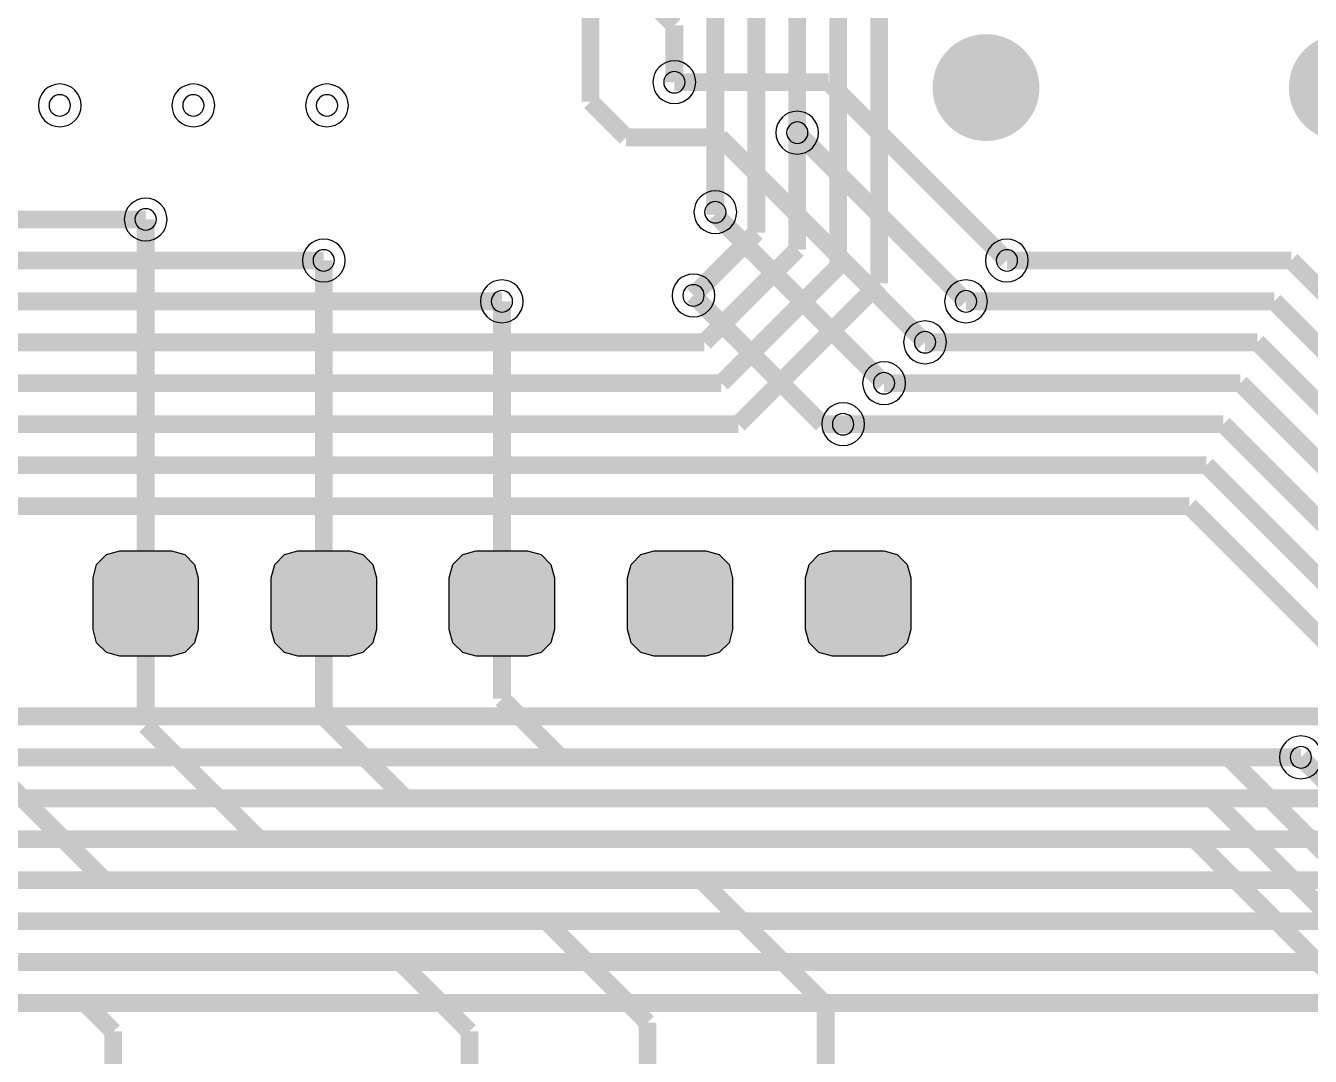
# Model space of a CAD drawing. Header units: millimetres. Extents: x -2 to 166, y 0 to 101.
# Drawn here: x 110.39 to 128.7, y 67.97 to 82.67 of the extents above; entities that cross this region are included whole.
import ezdxf

# ---------------------------------------------------------------- set-up
doc = ezdxf.new("R2010")
doc.units = ezdxf.units.MM
doc.header["$MEASUREMENT"] = 0
for name, color, linetype, true_color in [('Bottom-Layer', 7, 'Continuous', 0x0000ff), ('Hole-Layer', 7, 'Continuous', 0x222222), ('Multi-Layer', 7, 'Continuous', 0xc0c0c0), ('Top-Layer', 7, 'Continuous', 0xff0000)]:
    doc.layers.add(name, color=color, linetype=linetype, true_color=true_color)

msp = doc.modelspace()

# ---------------------------------------------------------------- hatches: boundary and pattern name
at = {"layer": 'Bottom-Layer'}
for points in [[(123.317, 81.788, 1), (124.841, 81.788, 1)], [(123.317, 81.788, 1), (124.841, 81.788, 1)], [(128.397, 81.788, 1), (129.921, 81.788, 1)], [(128.397, 81.788, 1), (129.921, 81.788, 1)], [(111.346, 74.061), (111.346, 74.796), (111.397, 74.988), (111.537, 75.128), (111.728, 75.179), (112.463, 75.179), (112.654, 75.128), (112.794, 74.988), (112.846, 74.796), (112.846, 74.061), (112.794, 73.87), (112.654, 73.73), (112.463, 73.679), (111.728, 73.679), (111.537, 73.73), (111.397, 73.87)], [(113.886, 74.061), (113.886, 74.796), (113.937, 74.988), (114.077, 75.128), (114.268, 75.179), (115.003, 75.179), (115.194, 75.128), (115.334, 74.988), (115.386, 74.796), (115.386, 74.061), (115.334, 73.87), (115.194, 73.73), (115.003, 73.679), (114.268, 73.679), (114.077, 73.73), (113.937, 73.87)], [(116.426, 74.061), (116.426, 74.796), (116.477, 74.988), (116.617, 75.128), (116.808, 75.179), (117.543, 75.179), (117.734, 75.128), (117.874, 74.988), (117.926, 74.796), (117.926, 74.061), (117.874, 73.87), (117.734, 73.73), (117.543, 73.679), (116.808, 73.679), (116.617, 73.73), (116.477, 73.87)], [(118.966, 74.061), (118.966, 74.796), (119.017, 74.988), (119.157, 75.128), (119.348, 75.179), (120.083, 75.179), (120.274, 75.128), (120.414, 74.988), (120.466, 74.796), (120.466, 74.061), (120.414, 73.87), (120.274, 73.73), (120.083, 73.679), (119.348, 73.679), (119.157, 73.73), (119.017, 73.87)], [(121.506, 74.061), (121.506, 74.796), (121.557, 74.988), (121.697, 75.128), (121.888, 75.179), (122.623, 75.179), (122.814, 75.128), (122.954, 74.988), (123.006, 74.796), (123.006, 74.061), (122.954, 73.87), (122.814, 73.73), (122.623, 73.679), (121.888, 73.679), (121.697, 73.73), (121.557, 73.87)]]:
    msp.add_hatch(color=256, dxfattribs=at).paths.add_polyline_path(points)
at = {"layer": 'Hole-Layer'}
for points in [[(123.698, 81.788, 1), (124.46, 81.788, 1)], [(123.698, 81.788, 1), (124.46, 81.788, 1)], [(111.596, 74.429, 1), (112.596, 74.429, 1)], [(111.596, 74.429, 1), (112.596, 74.429, 1)], [(114.136, 74.429, 1), (115.136, 74.429, 1)], [(114.136, 74.429, 1), (115.136, 74.429, 1)], [(116.676, 74.429, 1), (117.676, 74.429, 1)], [(116.676, 74.429, 1), (117.676, 74.429, 1)], [(119.216, 74.429, 1), (120.216, 74.429, 1)], [(119.216, 74.429, 1), (120.216, 74.429, 1)], [(121.756, 74.429, 1), (122.756, 74.429, 1)], [(121.756, 74.429, 1), (122.756, 74.429, 1)]]:
    msp.add_hatch(color=256, dxfattribs=at).paths.add_polyline_path(points)
at = {"layer": 'Multi-Layer'}
for points in [[(123.317, 81.788, 1), (124.841, 81.788, 1)], [(123.317, 81.788, 1), (124.841, 81.788, 1)], [(123.317, 81.788, 1), (124.841, 81.788, 1)], [(123.317, 81.788, 1), (124.841, 81.788, 1)], [(123.317, 81.788, 1), (124.841, 81.788, 1)], [(123.317, 81.788, 1), (124.841, 81.788, 1)], [(128.397, 81.788, 1), (129.921, 81.788, 1)], [(128.397, 81.788, 1), (129.921, 81.788, 1)], [(128.397, 81.788, 1), (129.921, 81.788, 1)], [(128.397, 81.788, 1), (129.921, 81.788, 1)], [(128.397, 81.788, 1), (129.921, 81.788, 1)], [(128.397, 81.788, 1), (129.921, 81.788, 1)], [(111.346, 74.061), (111.346, 74.796), (111.397, 74.988), (111.537, 75.128), (111.728, 75.179), (112.463, 75.179), (112.654, 75.128), (112.794, 74.988), (112.846, 74.796), (112.846, 74.061), (112.794, 73.87), (112.654, 73.73), (112.463, 73.679), (111.728, 73.679), (111.537, 73.73), (111.397, 73.87)], [(111.346, 74.061), (111.346, 74.796), (111.397, 74.988), (111.537, 75.128), (111.728, 75.179), (112.463, 75.179), (112.654, 75.128), (112.794, 74.988), (112.846, 74.796), (112.846, 74.061), (112.794, 73.87), (112.654, 73.73), (112.463, 73.679), (111.728, 73.679), (111.537, 73.73), (111.397, 73.87)], [(111.346, 74.061), (111.346, 74.796), (111.397, 74.988), (111.537, 75.128), (111.728, 75.179), (112.463, 75.179), (112.654, 75.128), (112.794, 74.988), (112.846, 74.796), (112.846, 74.061), (112.794, 73.87), (112.654, 73.73), (112.463, 73.679), (111.728, 73.679), (111.537, 73.73), (111.397, 73.87)], [(113.886, 74.061), (113.886, 74.796), (113.937, 74.988), (114.077, 75.128), (114.268, 75.179), (115.003, 75.179), (115.194, 75.128), (115.334, 74.988), (115.386, 74.796), (115.386, 74.061), (115.334, 73.87), (115.194, 73.73), (115.003, 73.679), (114.268, 73.679), (114.077, 73.73), (113.937, 73.87)], [(113.886, 74.061), (113.886, 74.796), (113.937, 74.988), (114.077, 75.128), (114.268, 75.179), (115.003, 75.179), (115.194, 75.128), (115.334, 74.988), (115.386, 74.796), (115.386, 74.061), (115.334, 73.87), (115.194, 73.73), (115.003, 73.679), (114.268, 73.679), (114.077, 73.73), (113.937, 73.87)], [(113.886, 74.061), (113.886, 74.796), (113.937, 74.988), (114.077, 75.128), (114.268, 75.179), (115.003, 75.179), (115.194, 75.128), (115.334, 74.988), (115.386, 74.796), (115.386, 74.061), (115.334, 73.87), (115.194, 73.73), (115.003, 73.679), (114.268, 73.679), (114.077, 73.73), (113.937, 73.87)], [(116.426, 74.061), (116.426, 74.796), (116.477, 74.988), (116.617, 75.128), (116.808, 75.179), (117.543, 75.179), (117.734, 75.128), (117.874, 74.988), (117.926, 74.796), (117.926, 74.061), (117.874, 73.87), (117.734, 73.73), (117.543, 73.679), (116.808, 73.679), (116.617, 73.73), (116.477, 73.87)], [(116.426, 74.061), (116.426, 74.796), (116.477, 74.988), (116.617, 75.128), (116.808, 75.179), (117.543, 75.179), (117.734, 75.128), (117.874, 74.988), (117.926, 74.796), (117.926, 74.061), (117.874, 73.87), (117.734, 73.73), (117.543, 73.679), (116.808, 73.679), (116.617, 73.73), (116.477, 73.87)], [(116.426, 74.061), (116.426, 74.796), (116.477, 74.988), (116.617, 75.128), (116.808, 75.179), (117.543, 75.179), (117.734, 75.128), (117.874, 74.988), (117.926, 74.796), (117.926, 74.061), (117.874, 73.87), (117.734, 73.73), (117.543, 73.679), (116.808, 73.679), (116.617, 73.73), (116.477, 73.87)], [(118.966, 74.061), (118.966, 74.796), (119.017, 74.988), (119.157, 75.128), (119.348, 75.179), (120.083, 75.179), (120.274, 75.128), (120.414, 74.988), (120.466, 74.796), (120.466, 74.061), (120.414, 73.87), (120.274, 73.73), (120.083, 73.679), (119.348, 73.679), (119.157, 73.73), (119.017, 73.87)], [(118.966, 74.061), (118.966, 74.796), (119.017, 74.988), (119.157, 75.128), (119.348, 75.179), (120.083, 75.179), (120.274, 75.128), (120.414, 74.988), (120.466, 74.796), (120.466, 74.061), (120.414, 73.87), (120.274, 73.73), (120.083, 73.679), (119.348, 73.679), (119.157, 73.73), (119.017, 73.87)], [(118.966, 74.061), (118.966, 74.796), (119.017, 74.988), (119.157, 75.128), (119.348, 75.179), (120.083, 75.179), (120.274, 75.128), (120.414, 74.988), (120.466, 74.796), (120.466, 74.061), (120.414, 73.87), (120.274, 73.73), (120.083, 73.679), (119.348, 73.679), (119.157, 73.73), (119.017, 73.87)], [(121.506, 74.061), (121.506, 74.796), (121.557, 74.988), (121.697, 75.128), (121.888, 75.179), (122.623, 75.179), (122.814, 75.128), (122.954, 74.988), (123.006, 74.796), (123.006, 74.061), (122.954, 73.87), (122.814, 73.73), (122.623, 73.679), (121.888, 73.679), (121.697, 73.73), (121.557, 73.87)], [(121.506, 74.061), (121.506, 74.796), (121.557, 74.988), (121.697, 75.128), (121.888, 75.179), (122.623, 75.179), (122.814, 75.128), (122.954, 74.988), (123.006, 74.796), (123.006, 74.061), (122.954, 73.87), (122.814, 73.73), (122.623, 73.679), (121.888, 73.679), (121.697, 73.73), (121.557, 73.87)], [(121.506, 74.061), (121.506, 74.796), (121.557, 74.988), (121.697, 75.128), (121.888, 75.179), (122.623, 75.179), (122.814, 75.128), (122.954, 74.988), (123.006, 74.796), (123.006, 74.061), (122.954, 73.87), (122.814, 73.73), (122.623, 73.679), (121.888, 73.679), (121.697, 73.73), (121.557, 73.87)]]:
    msp.add_hatch(color=256, dxfattribs=at).paths.add_polyline_path(points)
at = {"layer": 'Top-Layer'}
for points in [[(123.317, 81.788, 1), (124.841, 81.788, 1)], [(123.317, 81.788, 1), (124.841, 81.788, 1)], [(128.397, 81.788, 1), (129.921, 81.788, 1)], [(128.397, 81.788, 1), (129.921, 81.788, 1)], [(111.346, 74.061), (111.346, 74.796), (111.397, 74.988), (111.537, 75.128), (111.728, 75.179), (112.463, 75.179), (112.654, 75.128), (112.794, 74.988), (112.846, 74.796), (112.846, 74.061), (112.794, 73.87), (112.654, 73.73), (112.463, 73.679), (111.728, 73.679), (111.537, 73.73), (111.397, 73.87)], [(113.886, 74.061), (113.886, 74.796), (113.937, 74.988), (114.077, 75.128), (114.268, 75.179), (115.003, 75.179), (115.194, 75.128), (115.334, 74.988), (115.386, 74.796), (115.386, 74.061), (115.334, 73.87), (115.194, 73.73), (115.003, 73.679), (114.268, 73.679), (114.077, 73.73), (113.937, 73.87)], [(116.426, 74.061), (116.426, 74.796), (116.477, 74.988), (116.617, 75.128), (116.808, 75.179), (117.543, 75.179), (117.734, 75.128), (117.874, 74.988), (117.926, 74.796), (117.926, 74.061), (117.874, 73.87), (117.734, 73.73), (117.543, 73.679), (116.808, 73.679), (116.617, 73.73), (116.477, 73.87)], [(118.966, 74.061), (118.966, 74.796), (119.017, 74.988), (119.157, 75.128), (119.348, 75.179), (120.083, 75.179), (120.274, 75.128), (120.414, 74.988), (120.466, 74.796), (120.466, 74.061), (120.414, 73.87), (120.274, 73.73), (120.083, 73.679), (119.348, 73.679), (119.157, 73.73), (119.017, 73.87)], [(121.506, 74.061), (121.506, 74.796), (121.557, 74.988), (121.697, 75.128), (121.888, 75.179), (122.623, 75.179), (122.814, 75.128), (122.954, 74.988), (123.006, 74.796), (123.006, 74.061), (122.954, 73.87), (122.814, 73.73), (122.623, 73.679), (121.888, 73.679), (121.697, 73.73), (121.557, 73.87)]]:
    msp.add_hatch(color=256, dxfattribs=at).paths.add_polyline_path(points)

# ---------------------------------------------------------------- linework, layer by layer
at = {"layer": 'Bottom-Layer', "const_width": 0.254}
for points in [[(118.438, 82.982), (118.438, 81.587)], [(121.836, 81.864), (119.635, 81.864)], [(124.377, 79.323), (121.836, 81.864)], [(118.438, 81.587), (118.946, 81.079)], [(118.946, 81.079), (120.285, 81.079)], [(120.285, 81.079), (123.209, 78.155)], [(121.387, 81.145), (123.793, 78.739)], [(120.219, 80.01), (120.219, 79.977)], [(120.219, 79.977), (122.625, 77.571)], [(112.096, 79.907), (112.096, 74.429)], [(114.636, 79.323), (114.636, 74.429)], [(117.176, 78.739), (117.176, 74.429)], [(119.907, 78.824), (121.744, 76.987)], [(121.744, 76.987), (122.041, 76.987)], [(101.854, 72.82), (129.153, 72.82)], [(102.438, 72.236), (128.569, 72.236)], [(137.946, 71.652), (101.854, 71.652)], [(138.632, 71.068), (101.219, 71.068)], [(100.711, 70.484), (139.318, 70.484)], [(140.131, 69.9), (100.076, 69.9)], [(141.631, 69.316), (103.807, 69.316)], [(105.763, 68.732), (140.945, 68.732)]]:
    msp.add_lwpolyline(points, dxfattribs=at)
at = {"layer": 'Bottom-Layer'}
for points in [[(111.346, 74.061), (111.346, 74.796), (111.397, 74.988), (111.537, 75.128), (111.728, 75.179), (112.463, 75.179), (112.654, 75.128), (112.794, 74.988), (112.846, 74.796), (112.846, 74.061), (112.794, 73.87), (112.654, 73.73), (112.463, 73.679), (111.728, 73.679), (111.537, 73.73), (111.397, 73.87)], [(113.886, 74.061), (113.886, 74.796), (113.937, 74.988), (114.077, 75.128), (114.268, 75.179), (115.003, 75.179), (115.194, 75.128), (115.334, 74.988), (115.386, 74.796), (115.386, 74.061), (115.334, 73.87), (115.194, 73.73), (115.003, 73.679), (114.268, 73.679), (114.077, 73.73), (113.937, 73.87)], [(116.426, 74.061), (116.426, 74.796), (116.477, 74.988), (116.617, 75.128), (116.808, 75.179), (117.543, 75.179), (117.734, 75.128), (117.874, 74.988), (117.926, 74.796), (117.926, 74.061), (117.874, 73.87), (117.734, 73.73), (117.543, 73.679), (116.808, 73.679), (116.617, 73.73), (116.477, 73.87)], [(118.966, 74.061), (118.966, 74.796), (119.017, 74.988), (119.157, 75.128), (119.348, 75.179), (120.083, 75.179), (120.274, 75.128), (120.414, 74.988), (120.466, 74.796), (120.466, 74.061), (120.414, 73.87), (120.274, 73.73), (120.083, 73.679), (119.348, 73.679), (119.157, 73.73), (119.017, 73.87)], [(121.506, 74.061), (121.506, 74.796), (121.557, 74.988), (121.697, 75.128), (121.888, 75.179), (122.623, 75.179), (122.814, 75.128), (122.954, 74.988), (123.006, 74.796), (123.006, 74.061), (122.954, 73.87), (122.814, 73.73), (122.623, 73.679), (121.888, 73.679), (121.697, 73.73), (121.557, 73.87)]]:
    msp.add_lwpolyline(points, close=True, dxfattribs=at)
at = {"layer": 'Hole-Layer'}
for points in [[(119.483, 81.864, 1), (119.788, 81.864, 1)], [(110.719, 81.534, 1), (111.024, 81.534, 1)], [(112.624, 81.534, 1), (112.929, 81.534, 1)], [(114.529, 81.534, 1), (114.834, 81.534, 1)], [(121.235, 81.145, 1), (121.54, 81.145, 1)], [(111.943, 79.907, 1), (112.248, 79.907, 1)], [(120.067, 80.01, 1), (120.372, 80.01, 1)], [(114.483, 79.323, 1), (114.788, 79.323, 1)], [(124.225, 79.323, 1), (124.53, 79.323, 1)], [(119.755, 78.824, 1), (120.06, 78.824, 1)], [(117.023, 78.739, 1), (117.328, 78.739, 1)], [(123.641, 78.739, 1), (123.946, 78.739, 1)], [(123.057, 78.155, 1), (123.362, 78.155, 1)], [(122.473, 77.571, 1), (122.778, 77.571, 1)], [(121.889, 76.987, 1), (122.194, 76.987, 1)], [(128.416, 72.236, 1), (128.721, 72.236, 1)]]:
    msp.add_lwpolyline(points, format="xyb", close=True, dxfattribs=at)
at = {"layer": 'Multi-Layer'}
for points in [[(119.33, 81.864, 1), (119.94, 81.864), (119.94, 81.864, 1), (119.33, 81.864)], [(110.566, 81.534, 1), (111.176, 81.534), (111.176, 81.534, 1), (110.566, 81.534)], [(112.471, 81.534, 1), (113.081, 81.534), (113.081, 81.534, 1), (112.471, 81.534)], [(114.376, 81.534, 1), (114.986, 81.534), (114.986, 81.534, 1), (114.376, 81.534)], [(121.082, 81.145, 1), (121.692, 81.145), (121.692, 81.145, 1), (121.082, 81.145)], [(119.914, 80.01, 1), (120.524, 80.01), (120.524, 80.01, 1), (119.914, 80.01)], [(111.791, 79.907, 1), (112.401, 79.907), (112.401, 79.907, 1), (111.791, 79.907)], [(114.331, 79.323, 1), (114.941, 79.323), (114.941, 79.323, 1), (114.331, 79.323)], [(124.072, 79.323, 1), (124.682, 79.323), (124.682, 79.323, 1), (124.072, 79.323)], [(116.871, 78.739, 1), (117.481, 78.739), (117.481, 78.739, 1), (116.871, 78.739)], [(119.602, 78.824, 1), (120.212, 78.824), (120.212, 78.824, 1), (119.602, 78.824)], [(123.488, 78.739, 1), (124.098, 78.739), (124.098, 78.739, 1), (123.488, 78.739)], [(122.904, 78.155, 1), (123.514, 78.155), (123.514, 78.155, 1), (122.904, 78.155)], [(122.32, 77.571, 1), (122.93, 77.571), (122.93, 77.571, 1), (122.32, 77.571)], [(121.736, 76.987, 1), (122.346, 76.987), (122.346, 76.987, 1), (121.736, 76.987)], [(128.264, 72.236, 1), (128.874, 72.236), (128.874, 72.236, 1), (128.264, 72.236)]]:
    msp.add_lwpolyline(points, format="xyb", dxfattribs=at)
for points in [[(111.346, 74.061), (111.346, 74.796), (111.397, 74.988), (111.537, 75.128), (111.728, 75.179), (112.463, 75.179), (112.654, 75.128), (112.794, 74.988), (112.846, 74.796), (112.846, 74.061), (112.794, 73.87), (112.654, 73.73), (112.463, 73.679), (111.728, 73.679), (111.537, 73.73), (111.397, 73.87)], [(111.346, 74.061), (111.346, 74.796), (111.397, 74.988), (111.537, 75.128), (111.728, 75.179), (112.463, 75.179), (112.654, 75.128), (112.794, 74.988), (112.846, 74.796), (112.846, 74.061), (112.794, 73.87), (112.654, 73.73), (112.463, 73.679), (111.728, 73.679), (111.537, 73.73), (111.397, 73.87)], [(111.346, 74.061), (111.346, 74.796), (111.397, 74.988), (111.537, 75.128), (111.728, 75.179), (112.463, 75.179), (112.654, 75.128), (112.794, 74.988), (112.846, 74.796), (112.846, 74.061), (112.794, 73.87), (112.654, 73.73), (112.463, 73.679), (111.728, 73.679), (111.537, 73.73), (111.397, 73.87)], [(113.886, 74.061), (113.886, 74.796), (113.937, 74.988), (114.077, 75.128), (114.268, 75.179), (115.003, 75.179), (115.194, 75.128), (115.334, 74.988), (115.386, 74.796), (115.386, 74.061), (115.334, 73.87), (115.194, 73.73), (115.003, 73.679), (114.268, 73.679), (114.077, 73.73), (113.937, 73.87)], [(113.886, 74.061), (113.886, 74.796), (113.937, 74.988), (114.077, 75.128), (114.268, 75.179), (115.003, 75.179), (115.194, 75.128), (115.334, 74.988), (115.386, 74.796), (115.386, 74.061), (115.334, 73.87), (115.194, 73.73), (115.003, 73.679), (114.268, 73.679), (114.077, 73.73), (113.937, 73.87)], [(113.886, 74.061), (113.886, 74.796), (113.937, 74.988), (114.077, 75.128), (114.268, 75.179), (115.003, 75.179), (115.194, 75.128), (115.334, 74.988), (115.386, 74.796), (115.386, 74.061), (115.334, 73.87), (115.194, 73.73), (115.003, 73.679), (114.268, 73.679), (114.077, 73.73), (113.937, 73.87)], [(116.426, 74.061), (116.426, 74.796), (116.477, 74.988), (116.617, 75.128), (116.808, 75.179), (117.543, 75.179), (117.734, 75.128), (117.874, 74.988), (117.926, 74.796), (117.926, 74.061), (117.874, 73.87), (117.734, 73.73), (117.543, 73.679), (116.808, 73.679), (116.617, 73.73), (116.477, 73.87)], [(116.426, 74.061), (116.426, 74.796), (116.477, 74.988), (116.617, 75.128), (116.808, 75.179), (117.543, 75.179), (117.734, 75.128), (117.874, 74.988), (117.926, 74.796), (117.926, 74.061), (117.874, 73.87), (117.734, 73.73), (117.543, 73.679), (116.808, 73.679), (116.617, 73.73), (116.477, 73.87)], [(116.426, 74.061), (116.426, 74.796), (116.477, 74.988), (116.617, 75.128), (116.808, 75.179), (117.543, 75.179), (117.734, 75.128), (117.874, 74.988), (117.926, 74.796), (117.926, 74.061), (117.874, 73.87), (117.734, 73.73), (117.543, 73.679), (116.808, 73.679), (116.617, 73.73), (116.477, 73.87)], [(118.966, 74.061), (118.966, 74.796), (119.017, 74.988), (119.157, 75.128), (119.348, 75.179), (120.083, 75.179), (120.274, 75.128), (120.414, 74.988), (120.466, 74.796), (120.466, 74.061), (120.414, 73.87), (120.274, 73.73), (120.083, 73.679), (119.348, 73.679), (119.157, 73.73), (119.017, 73.87)], [(118.966, 74.061), (118.966, 74.796), (119.017, 74.988), (119.157, 75.128), (119.348, 75.179), (120.083, 75.179), (120.274, 75.128), (120.414, 74.988), (120.466, 74.796), (120.466, 74.061), (120.414, 73.87), (120.274, 73.73), (120.083, 73.679), (119.348, 73.679), (119.157, 73.73), (119.017, 73.87)], [(118.966, 74.061), (118.966, 74.796), (119.017, 74.988), (119.157, 75.128), (119.348, 75.179), (120.083, 75.179), (120.274, 75.128), (120.414, 74.988), (120.466, 74.796), (120.466, 74.061), (120.414, 73.87), (120.274, 73.73), (120.083, 73.679), (119.348, 73.679), (119.157, 73.73), (119.017, 73.87)], [(121.506, 74.061), (121.506, 74.796), (121.557, 74.988), (121.697, 75.128), (121.888, 75.179), (122.623, 75.179), (122.814, 75.128), (122.954, 74.988), (123.006, 74.796), (123.006, 74.061), (122.954, 73.87), (122.814, 73.73), (122.623, 73.679), (121.888, 73.679), (121.697, 73.73), (121.557, 73.87)], [(121.506, 74.061), (121.506, 74.796), (121.557, 74.988), (121.697, 75.128), (121.888, 75.179), (122.623, 75.179), (122.814, 75.128), (122.954, 74.988), (123.006, 74.796), (123.006, 74.061), (122.954, 73.87), (122.814, 73.73), (122.623, 73.679), (121.888, 73.679), (121.697, 73.73), (121.557, 73.87)], [(121.506, 74.061), (121.506, 74.796), (121.557, 74.988), (121.697, 75.128), (121.888, 75.179), (122.623, 75.179), (122.814, 75.128), (122.954, 74.988), (123.006, 74.796), (123.006, 74.061), (122.954, 73.87), (122.814, 73.73), (122.623, 73.679), (121.888, 73.679), (121.697, 73.73), (121.557, 73.87)]]:
    msp.add_lwpolyline(points, close=True, dxfattribs=at)
at = {"layer": 'Top-Layer', "const_width": 0.254}
for points in [[(121.387, 84.05), (121.387, 81.145)], [(121.971, 79.236), (121.971, 83.808)], [(118.745, 83.566), (119.635, 82.676)], [(122.555, 83.566), (122.555, 78.994)], [(120.803, 79.72), (120.803, 83.16)], [(120.219, 80.01), (120.219, 82.918)], [(119.635, 82.676), (119.635, 81.864)], [(121.387, 81.145), (121.387, 79.478)], [(82.192, 79.907), (112.096, 79.907)], [(119.907, 78.824), (120.803, 79.72)], [(121.387, 79.478), (120.064, 78.155)], [(82.498, 79.323), (114.636, 79.323)], [(120.306, 77.571), (121.971, 79.236)], [(128.431, 79.323), (124.377, 79.323)], [(135.583, 72.171), (128.431, 79.323)], [(122.555, 78.994), (120.548, 76.987)], [(117.176, 78.739), (82.804, 78.739)], [(128.189, 78.739), (123.793, 78.739)], [(134.999, 71.929), (128.189, 78.739)], [(120.064, 78.155), (103.95, 78.155)], [(123.209, 78.155), (127.947, 78.155)], [(127.947, 78.155), (134.415, 71.687)], [(104.475, 77.571), (120.306, 77.571)], [(122.625, 77.571), (127.706, 77.571)], [(127.706, 77.571), (133.831, 71.445)], [(120.548, 76.987), (102.489, 76.987)], [(122.041, 76.987), (127.464, 76.987)], [(133.247, 71.204), (127.464, 76.987)], [(127.222, 76.403), (100.335, 76.403)], [(132.663, 70.962), (127.222, 76.403)], [(126.98, 75.819), (98.171, 75.819)], [(132.079, 70.72), (126.98, 75.819)], [(112.096, 72.69), (112.096, 74.429)], [(114.636, 72.817), (114.636, 74.429)], [(117.176, 74.429), (117.176, 73.071)], [(117.176, 73.071), (118.01, 72.236)], [(115.8, 71.652), (114.636, 72.817)], [(113.717, 71.068), (112.096, 72.69)], [(109.556, 72.436), (111.507, 70.484)], [(118.01, 72.236), (127.536, 72.236)], [(127.536, 72.236), (130.327, 69.445)], [(128.569, 72.236), (130.911, 69.894)], [(127.294, 71.652), (115.8, 71.652)], [(129.743, 69.203), (127.294, 71.652)], [(127.052, 71.068), (113.717, 71.068)], [(129.159, 68.961), (127.052, 71.068)], [(111.507, 70.484), (120.016, 70.484)], [(120.016, 70.484), (121.793, 68.707)], [(117.806, 69.9), (108.789, 69.9)], [(119.253, 68.453), (117.806, 69.9)], [(107.913, 69.316), (115.723, 69.316)], [(115.723, 69.316), (116.713, 68.326)], [(111.227, 68.732), (107.671, 68.732)], [(111.633, 68.326), (111.227, 68.732)], [(121.793, 68.707), (121.793, 66.982)], [(119.253, 66.982), (119.253, 68.453)], [(111.633, 66.982), (111.633, 68.326)], [(116.713, 68.326), (116.713, 66.982)]]:
    msp.add_lwpolyline(points, dxfattribs=at)
at = {"layer": 'Top-Layer'}
for points in [[(111.346, 74.061), (111.346, 74.796), (111.397, 74.988), (111.537, 75.128), (111.728, 75.179), (112.463, 75.179), (112.654, 75.128), (112.794, 74.988), (112.846, 74.796), (112.846, 74.061), (112.794, 73.87), (112.654, 73.73), (112.463, 73.679), (111.728, 73.679), (111.537, 73.73), (111.397, 73.87)], [(113.886, 74.061), (113.886, 74.796), (113.937, 74.988), (114.077, 75.128), (114.268, 75.179), (115.003, 75.179), (115.194, 75.128), (115.334, 74.988), (115.386, 74.796), (115.386, 74.061), (115.334, 73.87), (115.194, 73.73), (115.003, 73.679), (114.268, 73.679), (114.077, 73.73), (113.937, 73.87)], [(116.426, 74.061), (116.426, 74.796), (116.477, 74.988), (116.617, 75.128), (116.808, 75.179), (117.543, 75.179), (117.734, 75.128), (117.874, 74.988), (117.926, 74.796), (117.926, 74.061), (117.874, 73.87), (117.734, 73.73), (117.543, 73.679), (116.808, 73.679), (116.617, 73.73), (116.477, 73.87)], [(118.966, 74.061), (118.966, 74.796), (119.017, 74.988), (119.157, 75.128), (119.348, 75.179), (120.083, 75.179), (120.274, 75.128), (120.414, 74.988), (120.466, 74.796), (120.466, 74.061), (120.414, 73.87), (120.274, 73.73), (120.083, 73.679), (119.348, 73.679), (119.157, 73.73), (119.017, 73.87)], [(121.506, 74.061), (121.506, 74.796), (121.557, 74.988), (121.697, 75.128), (121.888, 75.179), (122.623, 75.179), (122.814, 75.128), (122.954, 74.988), (123.006, 74.796), (123.006, 74.061), (122.954, 73.87), (122.814, 73.73), (122.623, 73.679), (121.888, 73.679), (121.697, 73.73), (121.557, 73.87)]]:
    msp.add_lwpolyline(points, close=True, dxfattribs=at)

doc.saveas('drawing.dxf')
